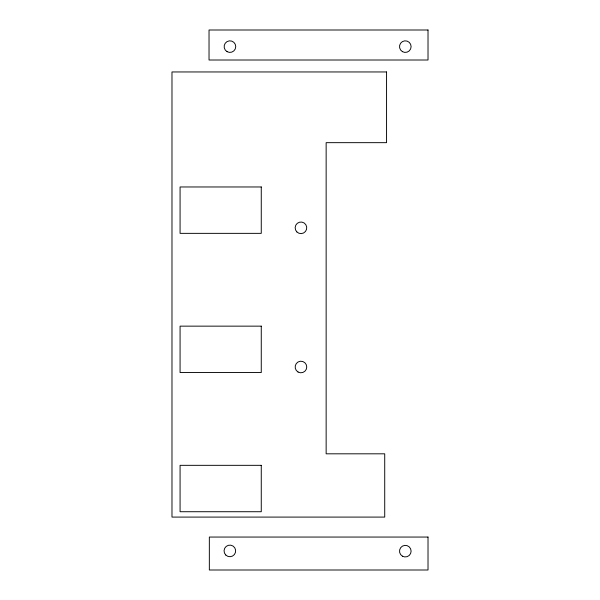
<?xml version="1.0" encoding="UTF-8"?>
<svg xmlns="http://www.w3.org/2000/svg" width="600" height="600" viewBox="0 0 600 600"><rect width="100%" height="100%" fill="white"/><g stroke="black" fill="none" stroke-linecap="round" stroke-linejoin="round"><path stroke-width="0.9" d="M428.018 30L209.032 30L209.032 60.008L428.018 60.008L428.018 30M386.565 71.955L171.983 71.955L171.983 517.088L384.72 517.088L384.72 453.817L326.145 453.817L326.145 142.665L386.565 142.665L386.565 71.955M261.263 186.968L180.075 186.968L180.075 233.355L261.263 233.355L261.263 186.968M261.263 326.145L180.075 326.145L180.075 372.54L261.263 372.54L261.263 326.145M261.263 465.33L180.075 465.33L180.075 511.725L261.263 511.725L261.263 465.33M428.018 537.053L209.34 537.053L209.34 570L428.018 570L428.018 537.053M402.412 51.645A5.798 5.798 0 0 0 411.112 46.62A5.798 5.798 0 0 0 402.412 41.602A5.798 5.798 0 0 0 402.412 51.645M227.04 51.645A5.798 5.798 0 0 0 235.74 46.62A5.798 5.798 0 0 0 227.04 41.602A5.798 5.798 0 0 0 227.04 51.645M402.412 556.178A5.798 5.798 0 0 0 411.112 551.16A5.798 5.798 0 0 0 402.412 546.135A5.798 5.798 0 0 0 402.412 556.178M225.757 555.015A5.798 5.798 0 0 0 235.462 552.412A5.798 5.798 0 0 0 228.36 545.31A5.798 5.798 0 0 0 225.757 555.015M296.85 231.923A5.798 5.798 0 0 0 306.555 229.32A5.798 5.798 0 0 0 299.452 222.218A5.798 5.798 0 0 0 296.85 231.923M298.058 372.022A5.798 5.798 0 0 0 306.75 366.998A5.798 5.798 0 0 0 298.058 361.98A5.798 5.798 0 0 0 298.058 372.022"/></g></svg>
